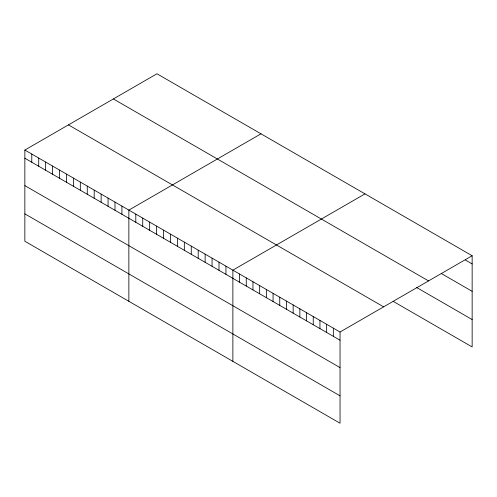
<?xml version="1.0" encoding="UTF-8"?>
<svg xmlns="http://www.w3.org/2000/svg" width="497" height="497" viewBox="0 0 497 497"><rect width="100%" height="100%" fill="white"/><g stroke="black" fill="none" stroke-linecap="round" stroke-linejoin="round"><path stroke-width="0.75" d="M24.85 150.051L340.035 332.021L340.035 423.227L24.85 241.256L24.85 150.051L156.965 73.773L472.15 255.744L472.15 346.949L393.115 301.325M260.975 133.823L128.86 210.101L128.86 301.306M364.984 193.873L232.876 270.151L232.876 361.356M340.035 332.021L472.15 255.744M465.453 260.061L472.15 263.932M441.342 273.536L472.15 291.329M113.366 98.946L428.551 280.917M416.561 287.459L472.15 319.552M68.449 124.877L383.634 306.848M24.85 158.232L340.035 340.203M24.85 185.63L340.035 367.6M24.85 213.859L340.035 395.829M333.338 328.15L333.338 336.339M326.641 324.286L326.641 332.468M319.944 320.422L319.944 328.604M313.247 316.552L313.247 324.734M306.55 312.688L306.55 320.869M299.853 308.817L299.853 317.005M293.155 304.953L293.155 313.135M286.458 301.083L286.458 309.271M279.755 297.218L279.755 305.4M273.058 293.348L273.058 301.536M266.361 289.484L266.361 297.666M259.664 285.62L259.664 293.802M252.967 281.749L252.967 289.937M246.27 277.885L246.27 286.067M239.573 274.015L239.573 282.203M225.942 266.143L225.942 274.332M219.003 262.143L219.003 270.325M212.07 258.142L212.07 266.324M205.137 254.135L205.137 262.323M198.204 250.134L198.204 258.316M191.27 246.127L191.27 254.315M184.337 242.126L184.337 250.308M177.398 238.125L177.398 246.307M170.465 234.118L170.465 242.306M163.532 230.117L163.532 238.299M156.598 226.11L156.598 234.298M149.665 222.109L149.665 230.291M142.732 218.108L142.732 226.29M135.799 214.101L135.799 222.283M121.927 206.093L121.927 214.282M114.993 202.093L114.993 210.274M108.06 198.092L108.06 206.274M101.127 194.085L101.127 202.267M94.194 190.084L94.194 198.266M87.255 186.077L87.255 194.265M80.321 182.076L80.321 190.258M73.388 178.069L73.388 186.257M66.455 174.068L66.455 182.25M59.522 170.067L59.522 178.249M52.589 166.06L52.589 174.248M45.649 162.059L45.649 170.241M38.716 158.052L38.716 166.24M31.783 154.051L31.783 162.233"/></g></svg>
